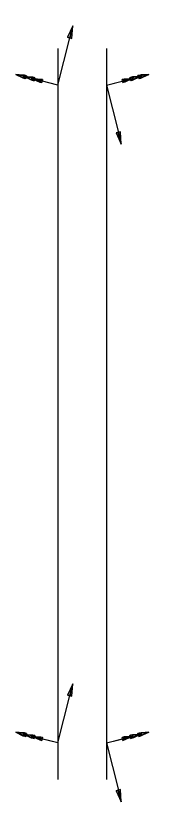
# Model space of a CAD drawing. Header units: millimetres. Extents: x -13087 to 13, y -102 to 102.
# Drawn here: x -13087.1 to -13063, y -63.7 to 65.4 of the extents above; entities that cross this region are included whole.
import ezdxf

# ---------------------------------------------------------------- set-up
doc = ezdxf.new("R2010")
doc.units = ezdxf.units.MM
doc.layers.add('AutoDetect_171_138', color=1, linetype='Continuous')
doc.layers.add('AutoDetect_172_144', color=1, linetype='Continuous')

# ---------------------------------------------------------------- blocks, each defined once
blk = doc.blocks.new('Kontrollpunkt')
at = {"color": 0}
for q in [(0, 6), (8, 0), (0, 0, 4)]:
    blk.add_line((0, 0), q, dxfattribs=at)
for points in [[(0.25, 8, -0.25), (-0.25, 8, -0.25), (-0.25, 8, 0.25), (0, 10, 0), (-0.25, 8, -0.25), (0.25, 8, 0.25), (0, 10, 0), (0.25, 8, -0.25), (0.25, 8, 0.25), (-0.25, 8, 0.25)], [(0.25, 6, -0.25), (-0.25, 6, -0.25), (-0.25, 6, 0.25), (0, 8, 0), (-0.25, 6, -0.25), (0.25, 6, 0.25), (0, 8, 0), (0.25, 6, -0.25), (0.25, 6, 0.25), (-0.25, 6, 0.25)], [(0.25, 0.25, 4), (-0.25, 0.25, 4), (-0.25, -0.25, 4), (0, 0, 6), (-0.25, 0.25, 4), (0.25, -0.25, 4), (0, 0, 6), (0.25, 0.25, 4), (0.25, -0.25, 4), (-0.25, -0.25, 4)], [(0.25, 0.25, 6), (-0.25, 0.25, 6), (-0.25, -0.25, 6), (0, 0, 8), (-0.25, 0.25, 6), (0.25, -0.25, 6), (0, 0, 8), (0.25, 0.25, 6), (0.25, -0.25, 6), (-0.25, -0.25, 6)], [(0.25, 0.25, 8), (-0.25, 0.25, 8), (-0.25, -0.25, 8), (0, 0, 10), (-0.25, 0.25, 8), (0.25, -0.25, 8), (0, 0, 10), (0.25, 0.25, 8), (0.25, -0.25, 8), (-0.25, -0.25, 8)], [(8, 0.25, -0.25), (8, 0.25, 0.25), (8, -0.25, 0.25), (10, 0, 0), (8, 0.25, 0.25), (8, -0.25, -0.25), (10, 0, 0), (8, 0.25, -0.25), (8, -0.25, -0.25), (8, -0.25, 0.25)]]:
    blk.add_polyline3d(points, dxfattribs=at)

msp = doc.modelspace()

# ---------------------------------------------------------------- linework, layer by layer
at = {"layer": 'AutoDetect_171_138', "color": 1}
msp.add_line((-13080.16, 60, 0), (-13080.16, -60, 0), dxfattribs=at)
at = {"layer": 'AutoDetect_172_144', "color": 1}
msp.add_line((-13072.16, 60, 0), (-13072.16, -60, 0), dxfattribs=at)

# ---------------------------------------------------------------- block references
at = {"layer": 'AutoDetect_171_138', "color": 1, "extrusion": (-0.696364, 0.173648, 0.696364), "rotation": 180}
for p in [(3112.41, -8847.02, 9117.93), (3217.2, -8828.82, 9099.18)]:
    msp.add_blockref('Kontrollpunkt', p, dxfattribs=at)
at = {"layer": 'AutoDetect_172_144', "color": 1, "extrusion": (0.696364, 0.173648, 0.696364), "rotation": 180}
for p in [(3215.27, 8823.41, -9093.61), (3110.48, 8841.61, -9112.36)]:
    msp.add_blockref('Kontrollpunkt', p, dxfattribs=at)

doc.saveas('drawing.dxf')
